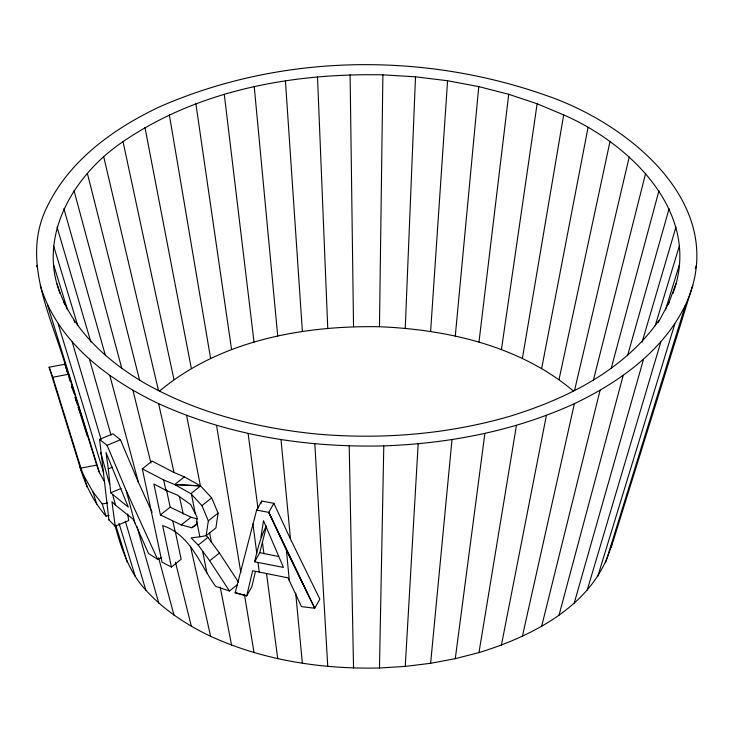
<?xml version="1.0" encoding="UTF-8"?>
<svg xmlns="http://www.w3.org/2000/svg" width="733" height="733" viewBox="0 0 733 733"><rect width="100%" height="100%" fill="white"/><g stroke="black" fill="none" stroke-linecap="round" stroke-linejoin="round"><path stroke-width="1.1" d="M573.362 390.946C519.724 345.939 447.982 329.603 379.465 326.726L382.892 74.839C292.733 73.034 198.606 89.967 123.034 141.634C74.812 174.078 37.172 234.826 60.124 293.557M115.026 525.671C121.467 548.724 129.118 572.18 145.775 590.083C163.78 609.957 186.53 624.791 210.6 636.299C263.294 660.341 321.842 669.348 379.465 667.983L383.79 445.893C449.146 443.538 514.685 430.977 574.37 403.663C619.504 382.085 663.145 350.887 685.547 304.818C731.149 206.358 629.748 123.932 546.397 95.528C421.951 51.539 279.823 53.784 158.63 107.256C113.496 128.825 69.855 160.032 47.453 206.101C19.067 262.148 53.738 319.982 68.004 374.499M196.792 521.365L196.664 524.672L191.844 527.76L181.289 524.929L160.408 514.914L153.893 484.046L165.942 490.304L177.276 495.059L190.699 504.579L197.03 517.086L196.792 521.365L199.816 536.794L206.156 535.676L215.905 527.934L218.086 513.1L211.681 497.89L200.585 485.942L184.386 476.862L174.014 472.51L152.052 461.094L142.303 468.836L162.011 562.147L171.412 567.058L181.161 559.306L175.251 531.306M405.248 328.292L415.51 76.818L382.892 74.839M379.465 667.983L405.248 666.416L418.167 443.813M430.619 331.398L447.579 80.749L415.51 76.818M455.275 336.026L478.768 86.604L447.579 80.749M405.248 666.416L430.619 663.301L451.986 439.663M478.97 342.119L508.729 94.3L478.768 86.604M430.619 663.301L455.275 658.674L484.87 433.487M501.418 349.604L537.124 103.765L508.729 94.3M206.156 535.676L208.337 520.851L201.932 505.642L190.882 493.657L174.692 484.568L163.624 479.923L142.303 468.836M260.902 537.17L263.523 520.714L283.46 567.424L254.663 561.79C257.375 549.393 260.618 537.051 266.345 525.918M455.275 658.674L478.97 652.59L516.453 425.369M522.4 358.4L563.65 114.898L537.124 103.765M478.97 652.59C534.064 635.658 596.552 603.635 611.954 543.272M672.876 293.557C702.828 213.917 630.646 144.044 563.65 114.898M541.669 368.415L588.022 127.56M501.418 645.104L546.397 415.391M559.022 379.547L609.966 141.634M522.4 636.299L574.37 403.663M255.441 571.465L251.85 586.748L246.728 595.856L235.156 592.869L256.632 510.095L261.727 501.042L273.876 503.324L290.515 539.121L319.845 599.136L314.723 608.243L301.437 606.612L288.051 577.851L252.638 570.741L246.728 595.856L235.229 592.566M574.525 390.542L629.235 156.954M541.669 626.284L600.061 390.304M254.663 561.79L259.784 552.682L265.997 528.108M593.373 380.28L645.636 173.345M261.15 503.205L261.727 501.042M611.139 368.571L658.976 190.644M559.022 615.161L623.197 375.47M627.512 355.707L669.101 208.648M574.26 603.048L643.519 359.317M642.099 342.1L675.927 227.166M587.225 590.083L660.8 342.036M655.22 325.654L679.354 245.995M658.307 322.456L669.101 302.271L675.927 283.753M597.771 576.404L674.864 323.803M665.518 309.757L679.354 264.925M695.342 268.709L696.35 265.438M668.432 304.461L669.101 302.271M605.788 562.165L685.547 304.818M611.175 547.524L692.74 285.293M256.632 510.095L268.782 512.376L314.723 608.243L286.438 550.364L268.782 512.376L273.876 503.324M658.976 320.275C623.847 370.66 566.023 399.128 508.729 416.619C446.8 434.412 381.609 439.617 317.49 434.101C257.53 428.237 197.718 413.137 144.978 383.35C106.322 360.7 70.011 328.054 57.073 283.753M159.638 390.946C220.285 340.579 302.509 325.425 379.465 326.726M190.882 493.657L200.585 485.942L174.692 484.568L184.386 476.862M160.408 514.914L170.157 507.172L166.437 489.534M201.932 505.642L211.681 497.89M181.289 524.929L190.983 517.223L197.314 518.918M191.844 527.76L197.131 523.554M208.337 520.851L218.086 513.1M199.816 536.794L191.102 537.875L198.222 545.095L207.915 537.399L219.424 553.012L238.573 582.277M237.419 584.632L229.447 590.972L209.675 560.763L219.424 553.012M127.734 513.879L128.623 520.595L115.209 526.221L108.896 519.88L99.578 439.388L112.919 433.789L120.432 439.763L138.4 482.259L152.107 512.285M99.578 439.388L107.091 445.352L120.432 439.763M108.319 468.9L106.001 452.499L128.302 507.135L110.747 492.796L108.319 468.9L112.424 467.178M110.747 492.796L121.064 488.471M115.209 526.221L111.947 501.601L115.631 505.294L133.36 519.376L148.506 553.488L157.595 559.316L161.718 557.593M109.162 515.546L106.01 516.133C93.329 501.537 84.781 483.936 79.512 465.418L49.129 367.215L64.898 364.255L68.59 374.279L96.692 465.116L99.477 472.684L104.507 481.627M49.129 367.215L52.822 377.238L68.59 374.279M52.822 377.238L80.923 468.075L96.692 465.116M80.923 468.075L83.525 475.158L92.999 491.99L102.244 503.974L107.504 502.994M40.26 285.293C57.046 341.651 107.705 379.401 158.63 403.663C228.888 435.714 306.962 447.726 383.79 445.893M174.692 484.568L200.402 485.851L186.603 415.391M259.784 552.682L278.476 556.475M229.447 590.972L215.649 586.373C199.843 564.657 190.543 534.632 162.671 525.607L171.412 567.058M170.157 507.172L190.983 517.223M206.33 535.786L207.915 537.399M198.222 545.095L209.675 560.763M268.782 512.376L307.658 593.794M107.091 445.352L126.149 490.441L157.595 559.316M79.512 411.479L87.273 436.126M79.512 465.418L81.042 470.348M63.899 302.271L64.568 304.461M47.453 304.818L99.477 472.684M115.759 525.195L127.212 562.165M71.394 385.375L72.402 388.637M75.114 397.341L76.8 402.774M78.156 407.127L79.173 410.398L78.184 407.191M83.525 475.158L87.337 487.427M53.646 264.925L67.482 309.757M36.65 265.438L37.658 268.709M64.898 364.255L67.555 372.84M68.554 376.066L70.212 381.426M71.541 385.723L73.868 393.236M75.197 397.524L77.515 405.037M102.244 503.974L106.01 516.133M74.024 320.275L74.693 322.456M58.136 323.803L103.756 473.298M119.039 523.362L135.229 576.404M92.999 491.99L96.683 504.038M53.646 245.995L77.78 325.654M72.2 342.036L101.127 439.553M125.325 521.136L145.775 590.083M108.823 519.431L108.988 519.999M57.073 227.166L90.901 342.1M112.616 494.674L115.631 505.294M63.899 208.648L105.488 355.707M89.481 359.317L111.04 435.182M136.952 526.386L158.74 603.048M100.668 452.618L109.666 484.284M74.024 190.644L121.861 368.571M109.803 375.47L138.4 482.259M158.612 557.749L173.978 615.161M126.149 490.441L134.863 523.005M87.364 173.345L139.627 380.28M132.939 390.304L150.934 463.018M175.453 562.129L191.331 626.284M103.765 156.954L158.475 390.542M158.63 403.663L174.014 472.51M179.31 496.223L183.277 513.989M190.452 546.122L210.6 636.299M163.624 479.923L165.942 490.304M172.887 521.401L175.324 532.323M123.034 141.634L173.978 379.547M209.537 532.525L211.507 542.585M220.221 587.106L231.582 645.104M191.515 494.409L195.326 513.879M202.711 551.582L206.898 572.968M144.978 127.56L191.331 368.415M121.046 543.272L121.825 547.524M169.35 114.898L210.6 358.4M216.547 425.369L240.818 572.473M244.446 594.481L254.03 652.59M195.876 103.765L231.582 349.604M248.13 433.487L257.97 508.381M262.405 542.118L263.935 553.754M266.565 573.747L277.725 658.674M252.94 523.994L256.779 553.25M258.016 562.651L259.308 572.455M224.271 94.3L254.03 342.119M281.014 439.663L290.515 539.121M295.683 593.144L302.381 663.301M286.438 550.364L289.343 580.738M254.232 86.604L277.725 336.026M285.421 80.749L302.381 331.398M314.833 443.813L327.752 666.416M317.49 76.818L327.752 328.292M349.21 445.893L353.535 667.983M350.108 74.839L353.535 326.726"/></g></svg>
